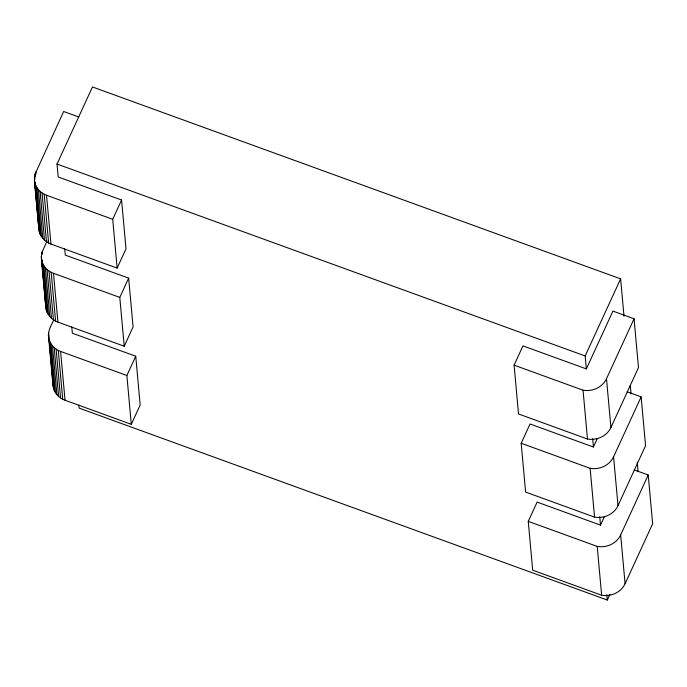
<?xml version="1.0" encoding="UTF-8"?>
<svg xmlns="http://www.w3.org/2000/svg" width="687" height="687" viewBox="0 0 687 687"><rect width="100%" height="100%" fill="white"/><g stroke="black" fill="none" stroke-linecap="round" stroke-linejoin="round"><path stroke-width="1.03" d="M624.002 316.183L620.619 278.87L92.479 86.957L57.021 164.038L58.197 176.988L121.573 200.02L125.996 248.84L117.134 268.11L50.967 244.065C44.853 241.893 39.837 236.465 38.936 229.93L34.505 181.119L35.054 174.103L63.659 111.5L78.747 116.979M64.707 248.823L65.282 255.1L128.658 278.132L133.08 326.943L124.218 346.214L57.923 322.126C51.808 319.953 46.793 314.526 45.892 307.991L41.306 256.826L42.01 252.163L47.077 241.06M71.791 326.926L72.358 333.204L135.743 356.235L140.165 405.055L131.303 424.326L65.033 400.238C59.666 398.305 55.123 393.952 53.5 388.413L49.069 339.593C46.75 332.585 50.941 325.861 53.861 319.816M53.028 381.414L53.5 388.413M117.134 268.11L112.711 219.29L121.573 200.02M124.218 346.214L119.796 297.402L128.658 278.132M131.303 424.326L126.872 375.506L135.743 356.235M514.099 365.149L522.962 345.879L586.337 368.91L612.933 311.099L634.058 318.777L638.481 367.588L610.923 427.512A20.79 18.789 -5.2 0 1 587.479 439.027L518.522 413.969L514.099 365.149L583.048 390.207A20.79 18.789 -5.2 0 0 606.492 378.7L634.058 318.777M627.059 391.762L641.143 396.88L645.565 445.7L618.008 505.623A20.79 18.789 -5.2 0 1 594.556 517.131L525.607 492.072L521.184 443.261L530.046 423.991L593.422 447.014L597.415 438.349M586.337 368.91L585.161 355.96L620.619 278.87M634.135 469.865L648.219 474.983L652.65 523.803L625.084 583.727A20.79 18.789 -5.2 0 1 601.64 595.234L532.691 570.184L528.26 521.364L537.131 502.094L600.507 525.126L604.491 516.452M618.008 505.623L613.577 456.803L641.143 396.88M625.084 583.727L620.662 534.915L648.219 474.983M78.868 404.995L79.16 408.13L607.299 600.043L609.962 594.264M57.021 164.038L585.161 355.96M34.505 181.119C35.415 187.645 40.421 193.073 46.536 195.245L112.711 219.29M41.46 259.179C42.371 265.706 47.377 271.133 53.492 273.306L119.796 297.402M521.184 443.261L590.133 468.311A20.79 18.789 -5.2 0 0 613.577 456.803M49.069 339.593C50.701 345.132 55.243 349.485 60.602 351.426L126.872 375.506M528.26 521.364L597.218 546.423A20.79 18.789 -5.2 0 0 620.662 534.915M630.288 385.459L631.061 393.986M637.244 462.205L638.12 471.797M606.492 378.7L610.923 427.512M592.666 438.649L593.422 447.014M599.742 516.753L600.507 525.126M606.827 594.822L607.299 600.043M583.048 390.207L587.479 439.027M590.133 468.311L594.556 517.131M597.218 546.423L601.64 595.234M46.536 195.245L50.967 244.065M53.492 273.306L57.923 322.126M60.602 351.426L65.033 400.238M44.208 194.232L48.64 243.052M51.164 272.292L55.595 321.112M58.275 350.413L62.706 399.233M42.053 192.953L46.484 241.772M56.119 349.133L60.55 397.945M49.009 271.013L53.44 319.833M40.112 191.424L44.535 240.244M47.068 269.484L51.491 318.304M54.179 347.605L58.601 396.416M38.403 189.672L42.826 238.492M45.359 267.732L49.782 316.552M52.47 345.853L56.901 394.673M35.896 171.862L36.093 173.983M36.969 187.74L41.392 236.551M51.036 343.912L55.458 392.732M43.925 265.8L48.348 314.612M35.054 174.103L35.243 176.224M42.01 252.163L42.199 254.284M35.827 185.636L40.258 234.456M42.783 263.696L47.214 312.516M49.893 341.817L54.325 390.637M34.53 176.413L34.728 178.543M35.106 182.785L35.398 185.971M35.784 190.213L36.068 193.399M36.557 198.706L36.746 200.827M37.227 206.134L37.416 208.255M37.897 213.563L38.094 215.684M38.575 220.991L38.858 224.177M41.967 259.78L42.259 262.966M42.646 267.209L42.929 270.395M43.315 274.645L43.607 277.823M44.088 283.13L44.277 285.251M44.758 290.558L44.956 292.679M45.436 297.986L45.72 301.172M48.597 332.594L49.078 337.901M49.558 343.208L49.85 346.394M50.237 350.636L50.52 353.822M50.907 358.064L51.199 361.25M51.585 365.493L51.868 368.679M52.255 372.921L52.547 376.107M35.003 183.42L39.434 232.232M34.35 178.766L38.936 229.93M41.959 261.481L46.39 310.301M41.306 256.826L45.892 307.991M48.416 334.947L53.002 386.111"/></g></svg>
